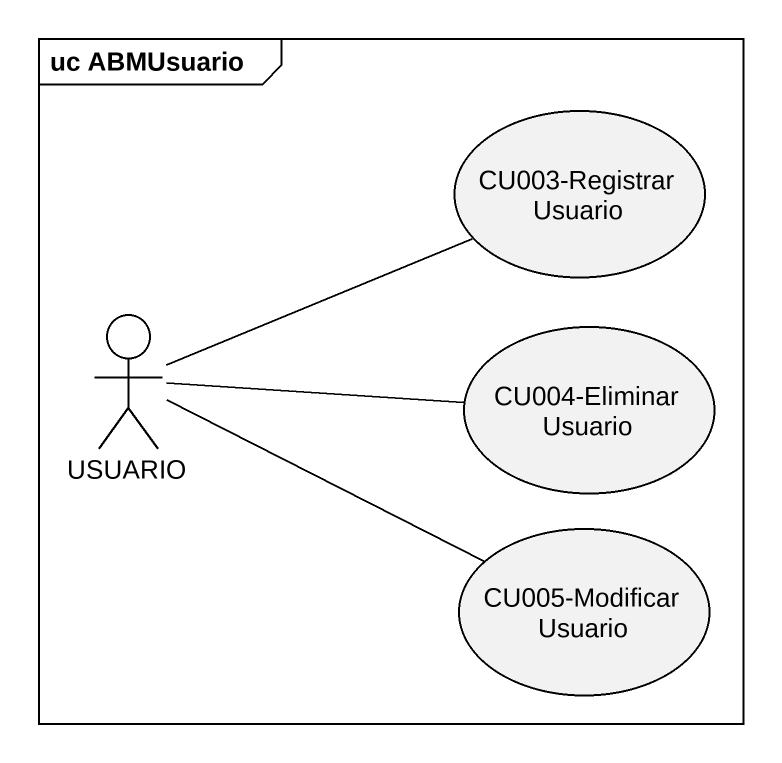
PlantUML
@startuml
mainframe uc ABMUsuario
usecase "CU003-Registrar Usuario" as CU003_Registrar_Usuario
actor USUARIO
usecase "CU004-Eliminar Usuario" as CU004_Eliminar_Usuario
usecase "CU005-Modificar Usuario" as CU005_Modificar_Usuario
USUARIO -right- CU003_Registrar_Usuario
USUARIO -right- CU004_Eliminar_Usuario
USUARIO -right- CU005_Modificar_Usuario
@enduml
